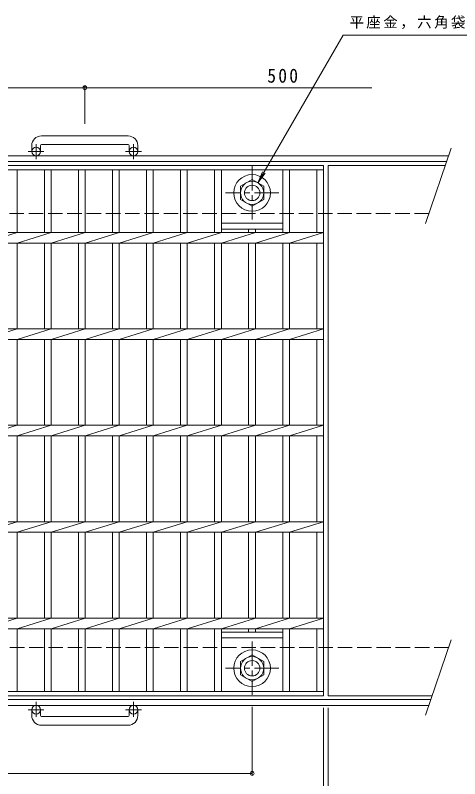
# Model space of a CAD drawing. Units: millimetres, scale not verified. Extents: x -929 to 917, y -686 to 668.
# Drawn here: x -183 to 278, y -198 to 593 of the extents above; entities that cross this region are included whole.
import ezdxf

# ---------------------------------------------------------------- set-up
doc = ezdxf.new("R2010")
doc.units = ezdxf.units.MM
doc.header["$LTSCALE"] = 5
doc.header["$PDMODE"] = 32
doc.header["$PDSIZE"] = 4
doc.linetypes.add('CHAIN1', pattern=[8, 5, -1, 1, -1])
doc.linetypes.add('DASHED3', pattern=[4, 3, -1])
for name, color, linetype, lineweight in [('0-1_躯体', 2, 'Continuous', 9), ('0-2_仕上', 3, 'Continuous', 9), ('0-4_その他', 7, 'Continuous', 9), ('0-5_寸法', 7, 'Continuous', 9)]:
    doc.layers.add(name, color=color, linetype=linetype, lineweight=lineweight)
doc.styles.add('ＭＳ ゴシック', font='')
doc.styles.get('ＭＳ ゴシック').set_extended_font_data('MS Gothic')

msp = doc.modelspace()

# ---------------------------------------------------------------- linework, layer by layer
at = {"layer": '0-1_躯体'}
for p, q in [((-65.846, 468.311), (-155.846, 468.311)), ((-155.846, 459.311), (-65.846, 459.311)), ((-165.846, 458.311), (-165.846, 452.211)), ((-156.846, 458.311), (-156.846, 452.211)), ((-64.846, 458.311), (-64.846, 452.211)), ((-55.846, 458.311), (-55.846, 452.211)), ((269.194, 455.665), (242.591, 377.627)), ((266.483, 447.711), (-860.846, 447.711)), ((264.437, 441.71), (-860.846, 441.71)), ((269.194, -54.336), (242.591, -132.373)), ((248.074, -116.289), (-860.846, -116.289)), ((246.028, -122.289), (-860.846, -122.289)), ((-165.846, -132.89), (-165.846, -126.79)), ((-156.846, -132.89), (-156.846, -126.79)), ((-155.846, -133.89), (-65.846, -133.89)), ((-64.846, -132.89), (-64.846, -126.79)), ((-55.846, -132.89), (-55.846, -126.79)), ((-65.846, -142.89), (-155.846, -142.89))]:
    msp.add_line(p, q, dxfattribs=at)
at = {"layer": '0-1_躯体', "linetype": 'CHAIN1'}
for p, q in [((-161.346, 444.103), (-161.346, 459.7)), ((-60.346, 444.103), (-60.346, 459.7)), ((-153.183, 452.211), (-169.59, 452.211)), ((-52.183, 452.211), (-68.59, 452.211)), ((62.655, 436.847), (62.655, 381.574)), ((90.291, 409.211), (35.018, 409.211)), ((62.655, -56.153), (62.655, -111.426)), ((90.291, -83.79), (35.018, -83.79)), ((-161.346, -118.682), (-161.346, -134.28)), ((-60.346, -118.682), (-60.346, -134.28)), ((-153.183, -126.79), (-169.59, -126.79)), ((-52.183, -126.79), (-68.59, -126.79))]:
    msp.add_line(p, q, dxfattribs=at)
at = {"layer": '0-1_躯体', "linetype": 'DASHED3'}
for p, q in [((246.028, 387.711), (-860.846, 387.711)), ((266.483, -62.29), (-860.846, -62.29))]:
    msp.add_line(p, q, dxfattribs=at)
at = {"layer": '0-1_躯体'}
for points in [[(74.655, 416.138), (74.655, 402.283), (62.655, 395.354), (50.655, 402.283), (50.655, 416.138), (62.655, 423.067)], [(74.655, -90.717), (74.655, -76.861), (62.655, -69.932), (50.655, -76.861), (50.655, -90.717), (62.655, -97.646)]]:
    msp.add_lwpolyline(points, close=True, dxfattribs=at)
for centre, radius in [((-161.346, 452.211), 4.5), ((-60.346, 452.211), 4.5), ((62.655, 409.211), 19), ((62.655, 409.211), 12), ((62.655, 409.211), 8), ((62.655, -83.79), 19), ((62.655, -83.79), 12), ((62.655, -83.79), 8), ((-161.346, -126.79), 4.5), ((-60.346, -126.79), 4.5)]:
    msp.add_circle(centre, radius, dxfattribs=at)
for centre, radius, start, end in [((-155.846, 458.311), 10, 90, 180), ((-65.846, 458.311), 10, 0, 90), ((-155.846, 458.311), 1, 90, 180), ((-65.846, 458.311), 1, 0, 90), ((-155.846, -132.89), 10, 180, 270), ((-155.846, -132.89), 1, 180, 270), ((-65.846, -132.89), 10, 270, 0), ((-65.846, -132.89), 1, 270, 0)]:
    msp.add_arc(centre, radius, start, end, dxfattribs=at)
at = {"layer": '0-2_仕上'}
for p, q in [((-858.346, 437.711), (136.655, 437.711)), ((136.655, 437.711), (136.655, -112.289)), ((141.655, 437.711), (263.074, 437.711)), ((141.655, 437.711), (141.655, -112.289)), ((-858.346, 433.211), (136.655, 433.211)), ((-181.045, 433.211), (-181.045, 368.211)), ((-152.746, 433.211), (-152.746, 368.211)), ((-145.746, 433.211), (-145.746, 368.211)), ((-117.446, 433.211), (-117.446, 368.211)), ((-110.446, 433.211), (-110.446, 368.211)), ((-82.146, 433.211), (-82.146, 368.211)), ((-75.145, 433.211), (-75.145, 368.211)), ((-46.846, 433.211), (-46.846, 368.211)), ((-39.846, 433.211), (-39.846, 368.211)), ((-11.546, 433.211), (-11.546, 368.211)), ((-4.545, 433.211), (-4.545, 368.211)), ((23.755, 433.211), (23.755, 368.211)), ((30.755, 433.211), (30.755, 368.211)), ((94.354, 433.211), (94.354, 368.211)), ((101.355, 433.211), (101.355, 368.211)), ((129.654, 433.211), (129.654, 368.211)), ((30.755, 377.711), (94.354, 377.711)), ((-858.346, 368.211), (136.655, 368.211)), ((-216.346, 357.211), (-181.046, 368.211)), ((-181.046, 357.211), (-145.746, 368.211)), ((-145.746, 357.211), (-110.446, 368.211)), ((-110.446, 357.211), (-75.146, 368.211)), ((-75.146, 357.211), (-39.846, 368.211)), ((-39.846, 357.211), (-4.546, 368.211)), ((-4.546, 357.211), (30.754, 368.211)), ((30.755, 371.711), (94.354, 371.711)), ((30.755, 357.211), (66.054, 368.211)), ((59.054, 371.711), (59.054, 368.211)), ((66.054, 371.711), (66.054, 368.211)), ((66.054, 357.211), (101.355, 368.211)), ((101.354, 357.211), (136.654, 368.211)), ((-858.346, 357.211), (136.655, 357.211)), ((-181.045, 357.211), (-181.045, 268.211)), ((-152.746, 357.211), (-152.746, 268.211)), ((-145.746, 357.211), (-145.746, 268.211)), ((-117.446, 357.211), (-117.446, 268.211)), ((-110.446, 357.211), (-110.446, 268.211)), ((-82.146, 357.211), (-82.146, 268.211)), ((-75.145, 357.211), (-75.145, 268.211)), ((-46.846, 357.211), (-46.846, 268.211)), ((-39.846, 357.211), (-39.846, 268.211)), ((-11.546, 357.211), (-11.546, 268.211)), ((-4.545, 357.211), (-4.545, 268.211)), ((23.755, 357.211), (23.755, 268.211)), ((30.755, 357.211), (30.755, 268.211)), ((59.054, 357.211), (59.054, 268.211)), ((66.054, 357.211), (66.054, 268.211)), ((94.354, 357.211), (94.354, 268.211)), ((101.355, 357.211), (101.355, 268.211)), ((129.654, 357.211), (129.654, 268.211)), ((-858.346, 268.211), (136.655, 268.211)), ((-216.346, 257.211), (-181.046, 268.211)), ((-181.046, 257.211), (-145.746, 268.211)), ((-145.746, 257.211), (-110.446, 268.211)), ((-110.446, 257.211), (-75.146, 268.211)), ((-75.146, 257.211), (-39.846, 268.211)), ((-39.846, 257.211), (-4.546, 268.211)), ((-4.546, 257.211), (30.754, 268.211)), ((30.754, 257.211), (66.054, 268.211)), ((66.054, 257.211), (101.354, 268.211)), ((101.354, 257.211), (136.654, 268.211)), ((-858.346, 257.211), (136.655, 257.211)), ((-181.045, 257.211), (-181.045, 168.211)), ((-152.746, 257.211), (-152.746, 168.211)), ((-145.746, 257.211), (-145.746, 168.211)), ((-117.446, 257.211), (-117.446, 168.211)), ((-110.446, 257.211), (-110.446, 168.211)), ((-82.146, 257.211), (-82.146, 168.211)), ((-75.145, 257.211), (-75.145, 168.211)), ((-46.846, 257.211), (-46.846, 168.211)), ((-39.846, 257.211), (-39.846, 168.211)), ((-11.546, 257.211), (-11.546, 168.211)), ((-4.545, 257.211), (-4.545, 168.211)), ((23.755, 257.211), (23.755, 168.211)), ((30.755, 257.211), (30.755, 168.211)), ((59.054, 257.211), (59.054, 168.211)), ((66.054, 257.211), (66.054, 168.211)), ((94.354, 257.211), (94.354, 168.211)), ((101.355, 257.211), (101.355, 168.211)), ((129.654, 257.211), (129.654, 168.211)), ((-858.346, 168.211), (136.655, 168.211)), ((-216.346, 157.211), (-181.046, 168.211)), ((-181.046, 157.211), (-145.746, 168.211)), ((-145.746, 157.211), (-110.446, 168.211)), ((-110.446, 157.211), (-75.146, 168.211)), ((-75.146, 157.211), (-39.846, 168.211)), ((-39.846, 157.211), (-4.546, 168.211)), ((-4.546, 157.211), (30.754, 168.211)), ((30.754, 157.211), (66.054, 168.211)), ((66.054, 157.211), (101.354, 168.211)), ((101.354, 157.211), (136.654, 168.211)), ((-858.346, 157.211), (136.655, 157.211)), ((-181.045, 157.211), (-181.045, 68.211)), ((-152.746, 157.211), (-152.746, 68.211)), ((-145.746, 157.211), (-145.746, 68.211)), ((-117.446, 157.211), (-117.446, 68.211)), ((-110.446, 157.211), (-110.446, 68.211)), ((-82.146, 157.211), (-82.146, 68.211)), ((-75.145, 157.211), (-75.145, 68.211)), ((-46.846, 157.211), (-46.846, 68.211)), ((-39.846, 157.211), (-39.846, 68.211)), ((-11.546, 157.211), (-11.546, 68.211)), ((-4.545, 157.211), (-4.545, 68.211)), ((23.755, 157.211), (23.755, 68.211)), ((30.755, 157.211), (30.755, 68.211)), ((59.054, 157.211), (59.054, 68.211)), ((66.054, 157.211), (66.054, 68.211)), ((94.354, 157.211), (94.354, 68.211)), ((101.355, 157.211), (101.355, 68.211)), ((129.654, 157.211), (129.654, 68.211)), ((-858.346, 68.211), (136.655, 68.211)), ((-216.346, 57.211), (-181.046, 68.211)), ((-181.046, 57.211), (-145.746, 68.211)), ((-145.746, 57.211), (-110.446, 68.211)), ((-110.446, 57.211), (-75.146, 68.211)), ((-75.146, 57.211), (-39.846, 68.211)), ((-39.846, 57.211), (-4.546, 68.211)), ((-4.546, 57.211), (30.754, 68.211)), ((30.754, 57.211), (66.054, 68.211)), ((66.054, 57.211), (101.354, 68.211)), ((101.354, 57.211), (136.654, 68.211)), ((-858.346, 57.211), (136.655, 57.211)), ((-181.045, 57.211), (-181.045, -31.789)), ((-152.746, 57.211), (-152.746, -31.789)), ((-145.746, 57.211), (-145.746, -31.789)), ((-117.446, 57.211), (-117.446, -31.789)), ((-110.446, 57.211), (-110.446, -31.789)), ((-82.146, 57.211), (-82.146, -31.789)), ((-75.145, 57.211), (-75.145, -31.789)), ((-46.846, 57.211), (-46.846, -31.789)), ((-39.846, 57.211), (-39.846, -31.789)), ((-11.546, 57.211), (-11.546, -31.789)), ((-4.545, 57.211), (-4.545, -31.789)), ((23.755, 57.211), (23.755, -31.789)), ((30.755, 57.211), (30.755, -31.789)), ((59.054, 57.211), (59.054, -31.789)), ((66.054, 57.211), (66.054, -31.789)), ((94.354, 57.211), (94.354, -31.789)), ((101.355, 57.211), (101.355, -31.789)), ((129.654, 57.211), (129.654, -31.789)), ((-858.346, -31.789), (136.655, -31.789)), ((-216.346, -42.789), (-181.046, -31.789)), ((-181.046, -42.789), (-145.746, -31.789)), ((-145.746, -42.789), (-110.446, -31.789)), ((-110.446, -42.789), (-75.146, -31.789)), ((-75.146, -42.789), (-39.846, -31.789)), ((-39.846, -42.789), (-4.546, -31.789)), ((-4.546, -42.789), (30.754, -31.789)), ((30.755, -42.789), (66.054, -31.789)), ((66.054, -42.789), (101.355, -31.789)), ((101.354, -42.789), (136.654, -31.789)), ((-858.346, -42.789), (136.655, -42.789)), ((-181.045, -42.789), (-181.045, -107.789)), ((-152.746, -42.789), (-152.746, -107.789)), ((-145.746, -42.789), (-145.746, -107.789)), ((-117.446, -42.789), (-117.446, -107.789)), ((-110.446, -42.789), (-110.446, -107.789)), ((-82.146, -42.789), (-82.146, -107.789)), ((-75.145, -42.789), (-75.145, -107.789)), ((-46.846, -42.789), (-46.846, -107.789)), ((-39.846, -42.789), (-39.846, -107.789)), ((-11.546, -42.789), (-11.546, -107.789)), ((-4.545, -42.789), (-4.545, -107.789)), ((23.755, -42.789), (23.755, -107.789)), ((30.755, -42.789), (30.755, -107.789)), ((94.354, -46.289), (30.755, -46.289)), ((59.054, -42.789), (59.054, -46.289)), ((66.054, -42.789), (66.054, -46.289)), ((94.354, -42.789), (94.354, -107.789)), ((101.355, -42.789), (101.355, -107.789)), ((129.654, -42.789), (129.654, -107.789)), ((94.354, -52.289), (30.755, -52.289)), ((136.655, -107.789), (-858.346, -107.789)), ((136.655, -112.289), (-858.346, -112.289)), ((141.655, -112.289), (249.438, -112.289))]:
    msp.add_line(p, q, dxfattribs=at)
at = {"layer": '0-4_その他'}
for p, q in [((-860.846, 518.311), (186.654, 518.311)), ((-110.846, 480.811), (-110.846, 519.811)), ((62.655, -123.926), (62.655, -194.39)), ((136.655, -124.789), (136.655, -234.39)), ((141.655, -124.789), (141.655, -234.39)), ((-860.846, -192.89), (62.655, -192.89))]:
    msp.add_line(p, q, dxfattribs=at)
for p in [(-110.846, 518.311), (62.655, -192.89)]:
    msp.add_point(p, dxfattribs=at)
at = {"layer": '0-5_寸法'}
for q in [(73.438, 431.151), (76.264, 429.52)]:
    msp.add_line((68.655, 419.603), q, dxfattribs=at)
msp.add_lwpolyline([(68.655, 419.603), (157.064, 572.732), (357.294, 572.732)], dxfattribs=at)

# ---------------------------------------------------------------- texts
at = {"layer": '0-4_その他', "color": 2, "insert": (78.432, 523.311), "char_height": 14.66, "attachment_point": 7, "style": 'ＭＳ ゴシック'}
msp.add_mtext('\\T1.27;\\W0.9;500', dxfattribs=at)
at = {"layer": '0-5_寸法', "insert": (163.576, 579.185), "char_height": 11, "attachment_point": 7, "style": 'ＭＳ ゴシック'}
msp.add_mtext('\\T1.17;平座金，六角袋Ｕナット', dxfattribs=at)

doc.saveas('drawing.dxf')
